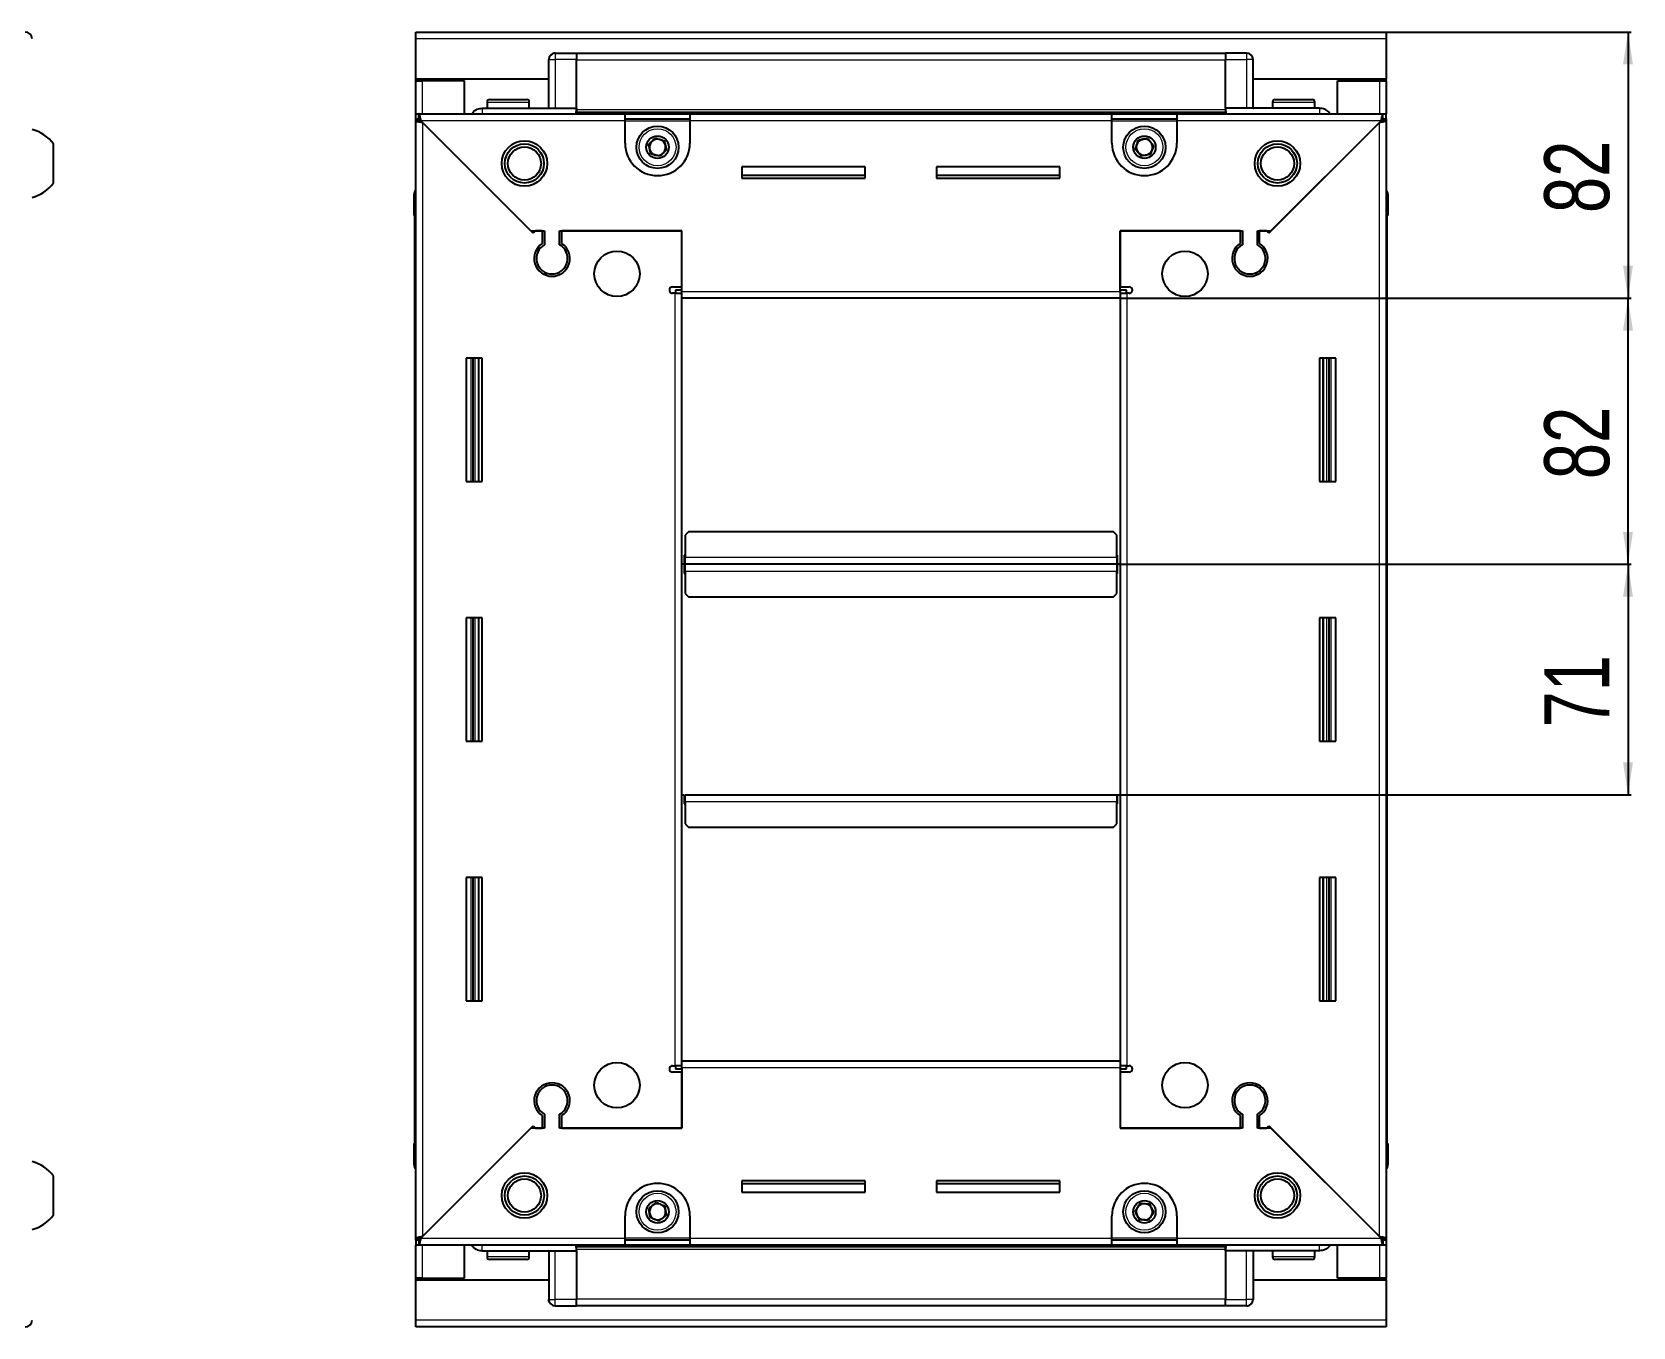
# Model space of a CAD drawing. Header units: millimetres. Extents: x 1004 to 4022, y -1520 to 1218.
# Drawn here: x 3528.7 to 4022, y 670.2 to 1069.2 of the extents above; entities that cross this region are included whole.
import ezdxf

# ---------------------------------------------------------------- set-up
doc = ezdxf.new("R2010")
doc.units = ezdxf.units.MM
doc.layers.add('FORMAT', color=7, linetype='Continuous')
doc.styles.add('SLDTEXTSTYLE0', font='TXT', dxfattribs={"width": 0.75})
doc.dimstyles.new('SLDDIMSTYLE0', dxfattribs={"dimtxt": 20, "dimasz": 10, "dimexe": 0, "dimexo": 0.0625, "dimgap": 5, "dimtad": 2, "dimdec": 1, "dimrnd": 1e-09, "dimzin": 12, "dimdsep": 46, "dimtxsty": 'SLDTEXTSTYLE0', "dimsah": 1, "dimcen": 0.09, "dimadec": 0, "dimazin": 3, "dimtfac": 1, "dimtofl": 0, "dimtmove": 0, "dimatfit": 3, "dimfxl": 0, "dimfrac": 2, "dimtolj": 1, "dimtzin": 12, "dimarcsym": 0})

# ---------------------------------------------------------------- blocks, each defined once
blk = doc.blocks.new('_D_5')
at = {"layer": 'FORMAT'}
for p, q in [((3945.97, 1069.18), (4021.46, 1069.18)), ((4020.46, 1069.18), (4020.46, 987.18)), ((3863.97, 987.18), (4021.46, 987.18))]:
    blk.add_line(p, q, dxfattribs=at)
for points in [[(4020.46, 1069.18), (4018.92, 1059.18), (4021.99, 1059.18)], [(4020.46, 987.18), (4021.99, 997.18), (4018.92, 997.18)]]:
    blk.add_solid(points, dxfattribs=at)
at = {"layer": 'FORMAT', "insert": (3994.67, 1013.41), "char_height": 20, "attachment_point": 1, "rotation": 90, "style": 'SLDTEXTSTYLE0'}
blk.add_mtext('82', dxfattribs=at)
blk = doc.blocks.new('_D_6')
at = {"layer": 'FORMAT'}
for p, q in [((3863.97, 987.18), (4021.46, 987.18)), ((4020.46, 905.18), (4020.46, 987.18)), ((3862.97, 905.18), (4021.46, 905.18))]:
    blk.add_line(p, q, dxfattribs=at)
for points in [[(4020.46, 987.18), (4018.92, 977.18), (4021.99, 977.18)], [(4020.46, 905.18), (4021.99, 915.18), (4018.92, 915.18)]]:
    blk.add_solid(points, dxfattribs=at)
at = {"layer": 'FORMAT', "insert": (3994.67, 931.41), "char_height": 20, "attachment_point": 1, "rotation": 90, "style": 'SLDTEXTSTYLE0'}
blk.add_mtext('82', dxfattribs=at)
blk = doc.blocks.new('_D_7')
at = {"layer": 'FORMAT'}
for p, q in [((3862.97, 905.18), (4021.46, 905.18)), ((4020.46, 905.18), (4020.46, 834.18)), ((3862.97, 834.18), (4021.46, 834.18))]:
    blk.add_line(p, q, dxfattribs=at)
for points in [[(4020.46, 905.18), (4018.92, 895.18), (4021.99, 895.18)], [(4020.46, 834.18), (4021.99, 844.18), (4018.92, 844.18)]]:
    blk.add_solid(points, dxfattribs=at)
at = {"layer": 'FORMAT', "insert": (3994.67, 854.91), "char_height": 20, "attachment_point": 1, "rotation": 90, "style": 'SLDTEXTSTYLE0'}
blk.add_mtext('71', dxfattribs=at)

msp = doc.modelspace()

# ---------------------------------------------------------------- linework, layer by layer
at = {"color": 7, "linetype": 'Continuous', "lineweight": 25}
for p, q in [((3646.96, 1067.08), (3646.96, 1069.18)), ((3646.96, 1069.18), (3945.96, 1069.18)), ((3646.96, 1054.68), (3646.96, 1067.08)), ((3945.96, 1069.18), (3945.96, 1067.08)), ((3945.96, 1067.08), (3945.96, 1054.68)), ((3687.96, 1045.68), (3687.96, 1060.68)), ((3688.63, 1062.18), (3688.63, 1062.18)), ((3689.96, 1062.68), (3696.46, 1062.68)), ((3689.96, 1062.68), (3696.46, 1062.68)), ((3696.46, 1062.68), (3696.45, 1062.68)), ((3696.46, 1062.68), (3696.46, 1062.68)), ((3696.46, 1062.68), (3696.46, 1060.68)), ((3896.46, 1062.53), (3696.46, 1062.53)), ((3696.46, 1045.68), (3696.46, 1060.68)), ((3896.46, 1062.68), (3896.46, 1062.68)), ((3902.96, 1062.68), (3896.46, 1062.68)), ((3902.96, 1062.68), (3896.46, 1062.68)), ((3896.46, 1062.68), (3896.46, 1060.68)), ((3896.46, 1045.68), (3896.46, 1060.68)), ((3904.96, 1060.68), (3904.96, 1060.68)), ((3904.96, 1045.68), (3904.96, 1060.68)), ((3687.96, 1054.68), (3646.96, 1054.68)), ((3646.96, 1054.18), (3646.96, 1054.68)), ((3646.96, 1043.93), (3646.96, 1054.18)), ((3646.96, 1054.18), (3649.06, 1054.18)), ((3648.46, 1054.18), (3648.46, 1054.68)), ((3661.96, 1054.18), (3649.06, 1054.18)), ((3661.96, 1043.93), (3661.96, 1054.18)), ((3945.96, 1054.68), (3904.96, 1054.68)), ((3930.96, 1043.93), (3930.96, 1054.18)), ((3930.96, 1054.18), (3943.86, 1054.18)), ((3943.86, 1054.18), (3945.96, 1054.18)), ((3944.46, 1054.18), (3944.46, 1054.68)), ((3945.96, 1054.18), (3945.96, 1054.68)), ((3945.96, 1054.18), (3945.96, 1043.93)), ((3668.96, 1047.58), (3668.96, 1045.68)), ((3669.76, 1048.38), (3681.16, 1048.38)), ((3681.96, 1045.68), (3681.96, 1047.58)), ((3910.96, 1047.58), (3910.96, 1045.68)), ((3911.76, 1048.38), (3923.16, 1048.38)), ((3923.96, 1045.68), (3923.96, 1047.58)), ((3646.96, 1042.43), (3646.96, 1043.93)), ((3646.96, 1043.93), (3647.96, 1043.93)), ((3646.96, 1041.93), (3646.96, 1042.43)), ((3646.96, 1042.43), (3647.96, 1042.43)), ((3646.96, 697.43), (3646.96, 1041.93)), ((3648.46, 1041.93), (3646.96, 1041.93)), ((3647.96, 1042.43), (3647.96, 1043.93)), ((3647.96, 1043.93), (3711.46, 1043.93)), ((3648.56, 1041.83), (3682.46, 1007.93)), ((3683.16, 1007.23), (3649.06, 1041.33)), ((3667.46, 1045.68), (3696.46, 1045.68)), ((3696.38, 1043.93), (3696.46, 1045.65)), ((3696.46, 1045.68), (3696.46, 1045.18)), ((3696.46, 1044.53), (3896.46, 1044.53)), ((3711.46, 1041.83), (3711.46, 1043.93)), ((3711.46, 1043.93), (3731.46, 1043.93)), ((3711.46, 1042.43), (3731.46, 1042.43)), ((3711.46, 1034.93), (3711.46, 1041.83)), ((3731.46, 1043.93), (3731.46, 1041.83)), ((3731.46, 1043.93), (3861.46, 1043.93)), ((3731.46, 1041.83), (3731.46, 1034.93)), ((3861.46, 1041.83), (3861.46, 1043.93)), ((3861.46, 1043.93), (3881.46, 1043.93)), ((3861.46, 1042.43), (3881.46, 1042.43)), ((3861.46, 1034.93), (3861.46, 1041.83)), ((3881.46, 1043.93), (3944.96, 1043.93)), ((3881.46, 1043.93), (3881.46, 1041.83)), ((3881.46, 1041.83), (3881.46, 1034.93)), ((3896.46, 1045.68), (3896.46, 1045.18)), ((3925.46, 1045.68), (3896.46, 1045.68)), ((3896.46, 1045.65), (3896.53, 1043.93)), ((3897.96, 1045.62), (3897.96, 1045.68)), ((3943.86, 1041.33), (3909.76, 1007.23)), ((3910.46, 1007.93), (3944.36, 1041.83)), ((3944.46, 1041.93), (3945.96, 1041.93)), ((3944.96, 1042.43), (3944.96, 1043.93)), ((3944.96, 1043.93), (3945.96, 1043.93)), ((3944.96, 1042.43), (3945.96, 1042.43)), ((3945.96, 1042.43), (3945.96, 1043.93)), ((3945.96, 1042.43), (3945.96, 1041.93)), ((3945.96, 1041.93), (3945.96, 697.43)), ((3535.34, 1022.68), (3535.34, 1034.68)), ((3785.46, 1027.68), (3747.46, 1027.68)), ((3747.46, 1027.68), (3747.46, 1024.18)), ((3785.46, 1024.18), (3785.46, 1027.68)), ((3845.46, 1027.68), (3807.46, 1027.68)), ((3807.46, 1027.68), (3807.46, 1024.18)), ((3845.46, 1024.18), (3845.46, 1027.68)), ((3785.46, 1024.93), (3747.46, 1024.93)), ((3747.46, 1024.18), (3785.46, 1024.18)), ((3845.46, 1024.93), (3807.46, 1024.93)), ((3807.46, 1024.18), (3845.46, 1024.18)), ((3646.45, 1019.18), (3646.45, 1012.68)), ((3646.46, 1012.68), (3646.46, 1019.18)), ((3945.96, 1020.51), (3945.96, 1020.51)), ((3946.46, 1019.18), (3946.46, 1012.68)), ((3946.46, 1012.68), (3946.46, 1019.18)), ((3646.45, 1012.68), (3646.46, 1012.68)), ((3646.96, 1012.68), (3646.46, 1012.68)), ((3646.61, 1012.68), (3646.61, 726.68)), ((3945.96, 1012.68), (3946.46, 1012.68)), ((3946.31, 726.68), (3946.31, 1012.68)), ((3946.46, 1012.68), (3946.46, 1012.68)), ((3946.46, 1012.68), (3946.46, 1012.68)), ((3682.46, 1007.93), (3686.66, 1007.93)), ((3683.86, 1007.93), (3683.16, 1007.23)), ((3685.96, 1007.93), (3683.86, 1007.93)), ((3685.96, 1007.93), (3685.96, 1004.04)), ((3686.66, 1007.93), (3686.66, 1003.65)), ((3691.26, 1007.93), (3728.96, 1007.93)), ((3691.26, 1003.65), (3691.26, 1007.93)), ((3691.96, 1004.04), (3691.96, 1007.93)), ((3728.96, 1007.93), (3691.96, 1007.93)), ((3728.96, 990.68), (3728.96, 1007.93)), ((3728.96, 989.28), (3728.96, 1007.93)), ((3863.96, 1007.93), (3863.96, 990.68)), ((3900.96, 1007.93), (3863.96, 1007.93)), ((3863.96, 1007.93), (3901.66, 1007.93)), ((3863.96, 989.28), (3863.96, 1007.93)), ((3900.96, 1007.93), (3900.96, 1004.04)), ((3901.66, 1007.93), (3901.66, 1003.65)), ((3906.26, 1007.93), (3910.46, 1007.93)), ((3906.26, 1003.65), (3906.26, 1007.93)), ((3909.06, 1007.93), (3906.96, 1007.93)), ((3906.96, 1004.04), (3906.96, 1007.93)), ((3909.76, 1007.23), (3909.06, 1007.93)), ((3686.96, 995.07), (3686.96, 994.31)), ((3905.96, 995.07), (3905.96, 994.31)), ((3726.11, 990.68), (3728.96, 990.68)), ((3726.86, 988.68), (3726.11, 988.68)), ((3726.86, 988.68), (3728.96, 988.68)), ((3728.96, 989.68), (3726.96, 989.68)), ((3726.96, 989.68), (3726.96, 988.68)), ((3728.96, 987.18), (3728.96, 989.28)), ((3728.96, 752.18), (3728.96, 987.18)), ((3863.96, 987.18), (3728.96, 987.18)), ((3863.96, 990.68), (3866.81, 990.68)), ((3865.96, 989.68), (3863.96, 989.68)), ((3863.96, 989.28), (3863.96, 987.18)), ((3863.96, 988.68), (3866.06, 988.68)), ((3863.96, 987.18), (3863.96, 752.18)), ((3865.96, 988.68), (3865.96, 989.68)), ((3866.81, 988.68), (3866.06, 988.68)), ((3667.46, 968.68), (3662.46, 968.68)), ((3662.46, 968.68), (3662.46, 930.68)), ((3664.61, 930.68), (3664.61, 968.68)), ((3666.4, 930.68), (3666.4, 968.68)), ((3666.43, 930.68), (3666.43, 968.68)), ((3667.46, 930.68), (3667.46, 968.68)), ((3925.46, 968.68), (3925.46, 930.68)), ((3930.46, 968.68), (3925.46, 968.68)), ((3926.48, 968.68), (3926.48, 930.68)), ((3926.51, 968.68), (3926.51, 930.68)), ((3928.31, 968.68), (3928.31, 930.68)), ((3930.46, 930.68), (3930.46, 968.68)), ((3662.46, 930.68), (3667.46, 930.68)), ((3925.46, 930.68), (3930.46, 930.68)), ((3730.96, 915.18), (3729.96, 914.18)), ((3729.96, 914.18), (3729.96, 907.28)), ((3861.96, 915.18), (3730.96, 915.18)), ((3862.96, 914.18), (3861.96, 915.18)), ((3862.96, 907.28), (3862.96, 914.18)), ((3729.96, 908.03), (3729.71, 908.03)), ((3729.71, 908.03), (3729.71, 905.18)), ((3863.21, 908.03), (3862.96, 908.03)), ((3863.21, 905.18), (3863.21, 908.03)), ((3729.71, 905.18), (3728.96, 905.18)), ((3729.71, 905.18), (3729.71, 902.33)), ((3729.96, 905.18), (3729.96, 907.28)), ((3729.96, 903.08), (3729.96, 905.18)), ((3862.96, 905.18), (3729.96, 905.18)), ((3729.96, 903.08), (3729.96, 896.18)), ((3862.96, 907.28), (3862.96, 905.18)), ((3862.96, 905.18), (3862.96, 903.08)), ((3862.96, 896.18), (3862.96, 903.08)), ((3863.21, 902.33), (3863.21, 905.18)), ((3863.96, 905.18), (3863.21, 905.18)), ((3729.71, 902.33), (3729.96, 902.33)), ((3862.96, 902.33), (3863.21, 902.33)), ((3729.96, 896.18), (3730.96, 895.18)), ((3730.96, 895.18), (3861.96, 895.18)), ((3861.96, 895.18), (3862.96, 896.18)), ((3667.46, 888.68), (3662.46, 888.68)), ((3662.46, 888.68), (3662.46, 850.68)), ((3664.61, 850.68), (3664.61, 888.68)), ((3666.4, 850.68), (3666.4, 888.68)), ((3666.43, 850.68), (3666.43, 888.68)), ((3667.46, 850.68), (3667.46, 888.68)), ((3925.46, 888.68), (3925.46, 850.68)), ((3930.46, 888.68), (3925.46, 888.68)), ((3926.48, 888.68), (3926.48, 850.68)), ((3926.51, 888.68), (3926.51, 850.68)), ((3928.31, 888.68), (3928.31, 850.68)), ((3930.46, 850.68), (3930.46, 888.68)), ((3662.46, 850.68), (3667.46, 850.68)), ((3925.46, 850.68), (3930.46, 850.68)), ((3728.96, 834.18), (3729.71, 834.18)), ((3729.71, 834.18), (3729.71, 831.33)), ((3729.96, 834.18), (3862.96, 834.18)), ((3729.96, 832.08), (3729.96, 834.18)), ((3862.96, 834.18), (3862.96, 832.08)), ((3863.21, 831.33), (3863.21, 834.18)), ((3863.21, 834.18), (3863.96, 834.18)), ((3729.71, 831.33), (3729.96, 831.33)), ((3729.96, 832.08), (3729.96, 825.18)), ((3862.96, 825.18), (3862.96, 832.08)), ((3862.96, 831.33), (3863.21, 831.33)), ((3729.96, 825.18), (3730.96, 824.18)), ((3730.96, 824.18), (3861.96, 824.18)), ((3861.96, 824.18), (3862.96, 825.18)), ((3667.46, 808.68), (3662.46, 808.68)), ((3662.46, 808.68), (3662.46, 770.68)), ((3664.61, 770.68), (3664.61, 808.68)), ((3666.4, 770.68), (3666.4, 808.68)), ((3666.43, 770.68), (3666.43, 808.68)), ((3667.46, 770.68), (3667.46, 808.68)), ((3925.46, 808.68), (3925.46, 770.68)), ((3930.46, 808.68), (3925.46, 808.68)), ((3926.48, 808.68), (3926.48, 770.68)), ((3926.51, 808.68), (3926.51, 770.68)), ((3928.31, 808.68), (3928.31, 770.68)), ((3930.46, 770.68), (3930.46, 808.68)), ((3662.46, 770.68), (3667.46, 770.68)), ((3925.46, 770.68), (3930.46, 770.68)), ((3726.11, 750.68), (3726.86, 750.68)), ((3728.96, 750.68), (3726.86, 750.68)), ((3726.96, 750.68), (3726.96, 749.68)), ((3728.96, 752.18), (3863.96, 752.18)), ((3728.96, 750.08), (3728.96, 752.18)), ((3728.96, 750.08), (3728.96, 731.43)), ((3863.96, 752.18), (3863.96, 750.08)), ((3866.06, 750.68), (3863.96, 750.68)), ((3863.96, 750.08), (3863.96, 731.43)), ((3865.96, 749.68), (3865.96, 750.68)), ((3866.06, 750.68), (3866.81, 750.68)), ((3686.96, 745.06), (3686.96, 744.3)), ((3728.96, 748.68), (3726.11, 748.68)), ((3726.96, 749.68), (3728.96, 749.68)), ((3728.96, 731.43), (3728.96, 748.68)), ((3863.96, 749.68), (3865.96, 749.68)), ((3863.96, 748.68), (3863.96, 731.43)), ((3866.81, 748.68), (3863.96, 748.68)), ((3905.96, 745.06), (3905.96, 744.3)), ((3685.96, 735.32), (3685.96, 731.43)), ((3686.66, 735.72), (3686.66, 731.43)), ((3691.26, 731.43), (3691.26, 735.72)), ((3691.96, 731.43), (3691.96, 735.32)), ((3900.96, 735.32), (3900.96, 731.43)), ((3901.66, 735.72), (3901.66, 731.43)), ((3906.26, 731.43), (3906.26, 735.72)), ((3906.96, 731.43), (3906.96, 735.32)), ((3682.46, 731.43), (3648.56, 697.53)), ((3649.06, 698.03), (3683.16, 732.13)), ((3686.66, 731.43), (3682.46, 731.43)), ((3683.16, 732.13), (3683.86, 731.43)), ((3683.86, 731.43), (3685.96, 731.43)), ((3728.96, 731.43), (3691.26, 731.43)), ((3691.96, 731.43), (3728.96, 731.43)), ((3863.96, 731.43), (3900.96, 731.43)), ((3901.66, 731.43), (3863.96, 731.43)), ((3910.46, 731.43), (3906.26, 731.43)), ((3906.96, 731.43), (3909.06, 731.43)), ((3909.06, 731.43), (3909.76, 732.13)), ((3909.76, 732.13), (3943.86, 698.03)), ((3944.36, 697.53), (3910.46, 731.43)), ((3646.45, 720.18), (3646.45, 726.68)), ((3646.45, 726.68), (3646.46, 726.68)), ((3646.46, 726.68), (3646.46, 726.68)), ((3646.46, 726.68), (3646.46, 720.18)), ((3646.95, 726.68), (3646.46, 726.68)), ((3945.96, 726.68), (3946.46, 726.68)), ((3946.46, 726.68), (3946.46, 726.68)), ((3946.46, 720.18), (3946.46, 726.68)), ((3946.46, 726.68), (3946.46, 720.18)), ((3535.34, 704.68), (3535.34, 716.68)), ((3646.95, 718.86), (3646.95, 718.86)), ((3785.46, 715.18), (3747.46, 715.18)), ((3747.46, 715.18), (3747.46, 711.68)), ((3747.46, 714.43), (3785.46, 714.43)), ((3747.46, 711.68), (3785.46, 711.68)), ((3785.46, 711.68), (3785.46, 715.18)), ((3845.46, 715.18), (3807.46, 715.18)), ((3807.46, 715.18), (3807.46, 711.68)), ((3807.46, 714.43), (3845.46, 714.43)), ((3807.46, 711.68), (3845.46, 711.68)), ((3845.46, 711.68), (3845.46, 715.18)), ((3711.46, 697.53), (3711.46, 704.43)), ((3731.46, 704.43), (3731.46, 697.53)), ((3861.46, 697.53), (3861.46, 704.43)), ((3881.46, 704.43), (3881.46, 697.53)), ((3646.96, 696.93), (3646.96, 697.43)), ((3648.46, 697.43), (3646.96, 697.43)), ((3646.96, 696.93), (3646.96, 695.43)), ((3647.96, 696.93), (3646.96, 696.93)), ((3647.96, 696.93), (3647.96, 695.43)), ((3711.46, 695.43), (3711.46, 697.53)), ((3731.46, 696.93), (3711.46, 696.93)), ((3731.46, 697.53), (3731.46, 695.43)), ((3861.46, 695.43), (3861.46, 697.53)), ((3881.46, 696.93), (3861.46, 696.93)), ((3881.46, 697.53), (3881.46, 695.43)), ((3944.46, 697.43), (3945.96, 697.43)), ((3944.96, 696.93), (3944.96, 695.43)), ((3945.96, 696.93), (3944.96, 696.93)), ((3945.96, 697.43), (3945.96, 696.93)), ((3945.96, 696.93), (3945.96, 695.43)), ((3646.96, 685.18), (3646.96, 695.43)), ((3647.96, 695.43), (3646.96, 695.43)), ((3711.46, 695.43), (3647.96, 695.43)), ((3661.96, 685.18), (3661.96, 695.43)), ((3667.46, 693.68), (3696.46, 693.68)), ((3668.96, 693.68), (3668.96, 691.78)), ((3673.53, 690.98), (3669.76, 690.98)), ((3681.16, 690.98), (3673.53, 690.98)), ((3681.96, 691.78), (3681.96, 693.68)), ((3687.96, 693.68), (3687.96, 678.68)), ((3694.96, 693.68), (3694.96, 693.75)), ((3694.96, 693.75), (3694.96, 693.68)), ((3696.46, 693.72), (3696.38, 695.43)), ((3896.46, 694.83), (3696.46, 694.83)), ((3696.46, 693.68), (3696.46, 694.18)), ((3696.46, 693.68), (3696.46, 678.68)), ((3731.46, 695.43), (3711.46, 695.43)), ((3861.46, 695.43), (3731.46, 695.43)), ((3881.46, 695.43), (3861.46, 695.43)), ((3944.96, 695.43), (3881.46, 695.43)), ((3896.53, 695.43), (3896.46, 693.72)), ((3896.46, 693.68), (3896.46, 694.18)), ((3925.46, 693.68), (3896.46, 693.68)), ((3896.46, 693.68), (3896.46, 678.68)), ((3904.96, 693.68), (3904.96, 678.68)), ((3910.96, 693.68), (3910.96, 691.78)), ((3918.75, 690.98), (3911.76, 690.98)), ((3923.16, 690.98), (3918.75, 690.98)), ((3923.96, 691.78), (3923.96, 693.68)), ((3930.96, 685.18), (3930.96, 695.43)), ((3945.96, 695.43), (3944.96, 695.43)), ((3945.96, 695.43), (3945.96, 685.18)), ((3649.06, 685.18), (3646.96, 685.18)), ((3646.96, 684.68), (3646.96, 685.18)), ((3646.96, 684.68), (3687.96, 684.68)), ((3646.96, 672.28), (3646.96, 684.68)), ((3648.46, 684.68), (3648.46, 685.18)), ((3649.06, 685.18), (3661.96, 685.18)), ((3904.96, 684.68), (3945.96, 684.68)), ((3943.86, 685.18), (3930.96, 685.18)), ((3945.96, 685.18), (3943.86, 685.18)), ((3944.46, 684.68), (3944.46, 685.18)), ((3945.96, 684.68), (3945.96, 685.18)), ((3945.96, 684.68), (3945.96, 672.28)), ((3687.96, 678.68), (3687.96, 678.68)), ((3689.96, 676.68), (3696.46, 676.68)), ((3689.96, 676.68), (3696.46, 676.68)), ((3696.46, 676.68), (3696.46, 678.68)), ((3696.46, 676.83), (3896.46, 676.83)), ((3696.46, 676.68), (3696.46, 676.68)), ((3896.46, 676.68), (3896.46, 678.68)), ((3902.96, 676.68), (3896.46, 676.68)), ((3896.46, 676.68), (3896.46, 676.68)), ((3896.46, 676.68), (3896.46, 676.68)), ((3902.96, 676.68), (3896.46, 676.68)), ((3904.28, 677.18), (3904.28, 677.18)), ((3646.96, 670.18), (3646.96, 672.28)), ((3945.96, 672.28), (3945.96, 670.18)), ((3945.96, 670.18), (3646.96, 670.18))]:
    msp.add_line(p, q, dxfattribs=at)
at = {"color": 8, "linetype": 'Continuous', "lineweight": 18}
for p, q in [((3945.96, 1067.08), (3646.96, 1067.08)), ((3687.96, 1060.68), (3689.96, 1060.68)), ((3689.96, 1062.68), (3689.96, 1060.68)), ((3689.96, 1060.68), (3689.96, 1045.68)), ((3696.46, 1060.68), (3689.96, 1060.68)), ((3896.46, 1060.53), (3696.46, 1060.53)), ((3896.46, 1060.68), (3902.96, 1060.68)), ((3902.96, 1062.68), (3902.96, 1060.68)), ((3904.96, 1060.68), (3902.96, 1060.68)), ((3902.96, 1060.68), (3902.96, 1045.68)), ((3649.06, 1054.18), (3649.06, 1054.68)), ((3649.06, 1043.93), (3649.06, 1054.18)), ((3943.86, 1054.68), (3943.86, 1054.18)), ((3943.86, 1054.18), (3943.86, 1043.93)), ((3668.96, 1047.58), (3681.96, 1047.58)), ((3910.96, 1047.58), (3923.96, 1047.58)), ((3711.46, 1041.83), (3648.56, 1041.83)), ((3649.06, 1041.33), (3649.06, 698.03)), ((3896.46, 1045.18), (3696.46, 1045.18)), ((3896.46, 1043.95), (3696.46, 1043.95)), ((3711.46, 1041.83), (3731.46, 1041.83)), ((3861.46, 1041.83), (3731.46, 1041.83)), ((3861.46, 1041.83), (3881.46, 1041.83)), ((3944.36, 1041.83), (3881.46, 1041.83)), ((3943.86, 698.03), (3943.86, 1041.33)), ((3646.96, 1019.18), (3646.46, 1019.18)), ((3945.96, 1019.18), (3946.46, 1019.18)), ((3726.86, 750.68), (3726.86, 988.68)), ((3728.96, 989.28), (3863.96, 989.28)), ((3866.06, 988.68), (3866.06, 750.68)), ((3663.96, 968.68), (3663.96, 930.68)), ((3665.19, 968.68), (3665.19, 930.68)), ((3927.72, 930.68), (3927.72, 968.68)), ((3928.96, 930.68), (3928.96, 968.68)), ((3862.96, 907.28), (3729.96, 907.28)), ((3729.96, 903.08), (3862.96, 903.08)), ((3663.96, 888.68), (3663.96, 850.68)), ((3665.19, 888.68), (3665.19, 850.68)), ((3927.72, 850.68), (3927.72, 888.68)), ((3928.96, 850.68), (3928.96, 888.68)), ((3729.96, 832.08), (3862.96, 832.08)), ((3663.96, 808.68), (3663.96, 770.68)), ((3665.19, 808.68), (3665.19, 770.68)), ((3927.72, 770.68), (3927.72, 808.68)), ((3928.96, 770.68), (3928.96, 808.68)), ((3863.96, 750.08), (3728.96, 750.08)), ((3646.96, 720.18), (3646.46, 720.18)), ((3945.96, 720.18), (3946.46, 720.18)), ((3648.56, 697.53), (3711.46, 697.53)), ((3731.46, 697.53), (3711.46, 697.53)), ((3731.46, 697.53), (3861.46, 697.53)), ((3881.46, 697.53), (3861.46, 697.53)), ((3881.46, 697.53), (3944.36, 697.53)), ((3649.06, 685.18), (3649.06, 695.43)), ((3673.26, 691.78), (3668.96, 691.78)), ((3681.96, 691.78), (3673.26, 691.78)), ((3689.96, 678.68), (3689.96, 693.68)), ((3696.46, 695.42), (3896.46, 695.42)), ((3696.46, 694.18), (3896.46, 694.18)), ((3902.96, 678.68), (3902.96, 693.68)), ((3918.93, 691.78), (3910.96, 691.78)), ((3923.96, 691.78), (3918.93, 691.78)), ((3943.86, 695.43), (3943.86, 685.18)), ((3649.06, 684.68), (3649.06, 685.18)), ((3943.86, 685.18), (3943.86, 684.68)), ((3687.96, 678.68), (3689.96, 678.68)), ((3689.96, 676.68), (3689.96, 678.68)), ((3696.46, 678.68), (3689.96, 678.68)), ((3696.46, 678.83), (3896.46, 678.83)), ((3896.46, 678.68), (3902.96, 678.68)), ((3904.96, 678.68), (3902.96, 678.68)), ((3902.96, 676.68), (3902.96, 678.68)), ((3945.96, 672.28), (3646.96, 672.28))]:
    msp.add_line(p, q, dxfattribs=at)
at = {"color": 7, "linetype": 'Continuous', "lineweight": 25, "flags": 128}
msp.add_lwpolyline([(3688.1, 677.93), (3687.99, 678.29), (3687.96, 678.68)], dxfattribs=at)
at = {"color": 7, "linetype": 'Continuous', "lineweight": 25}
for centre, radius in [((3721.46, 1033.68), 6.5), ((3721.46, 1033.68), 3.46), ((3871.46, 1033.68), 6.5), ((3871.46, 1033.68), 3.46), ((3680.46, 1028.68), 7), ((3680.46, 1028.68), 6.02), ((3680.46, 1028.68), 5.1), ((3912.46, 1028.68), 7), ((3912.46, 1028.68), 6.02), ((3912.46, 1028.68), 5.1), ((3708.96, 994.68), 7), ((3883.96, 994.68), 7), ((3708.96, 744.68), 7), ((3883.96, 744.68), 7), ((3680.46, 710.68), 7), ((3680.46, 710.68), 6.03), ((3680.46, 710.68), 5.1), ((3912.46, 710.68), 7), ((3912.46, 710.68), 6.03), ((3912.46, 710.68), 5.1), ((3721.46, 705.68), 6.5), ((3871.46, 705.68), 6.5), ((3721.46, 705.68), 3.46), ((3871.46, 705.68), 3.46)]:
    msp.add_circle(centre, radius, dxfattribs=at)
at = {"color": 8, "linetype": 'Continuous', "lineweight": 18}
for centre in [(3721.46, 1033.68), (3871.46, 1033.68), (3721.46, 705.68), (3871.46, 705.68)]:
    msp.add_circle(centre, 5.7, dxfattribs=at)
at = {"color": 7, "linetype": 'Continuous', "lineweight": 25}
for centre, radius, start, end in [((3526.64, 1067.08), 2.1, 0, 90), ((3689.96, 1060.68), 2, 90, 180), ((3689.96, 1060.68), 2, 123.942, 131.4096), ((3689.96, 1060.68), 2, 90, 108.58), ((3902.96, 1060.68), 2, 0, 90), ((3669.76, 1047.58), 0.8, 90, 180), ((3681.16, 1047.58), 0.8, 0, 90), ((3687.76, 1045.88), 0.2, 270, 0), ((3905.16, 1045.88), 0.2, 180, 270), ((3911.76, 1047.58), 0.8, 90, 180), ((3923.16, 1047.58), 0.8, 0, 90), ((3525.72, 1027.66), 11.91, 36.1266, 75.2996), ((3721.46, 1033.68), 2.5, 74.0156, 134.0156), ((3721.46, 1033.68), 2.5, 14.0156, 74.0156), ((3871.46, 1033.68), 2.5, 100.1116, 160.1116), ((3871.46, 1033.68), 2.5, 40.1116, 100.1116), ((3721.46, 1034.93), 10, 180, 270), ((3721.46, 1033.68), 2.5, 134.0156, 194.0156), ((3721.46, 1033.68), 2.5, 194.0156, 254.0156), ((3721.46, 1033.68), 2.5, 254.0156, 314.0156), ((3721.46, 1034.93), 10, 270, 0), ((3721.46, 1033.68), 2.5, 314.0156, 14.0156), ((3871.46, 1034.93), 10, 180, 270), ((3871.46, 1033.68), 2.5, 160.1116, 220.1116), ((3871.46, 1033.68), 2.5, 220.1116, 280.1116), ((3871.46, 1034.93), 10, 270, 0), ((3871.46, 1033.68), 2.5, 280.1116, 340.1116), ((3871.46, 1033.68), 2.5, 340.1116, 40.1116), ((3525.72, 1029.71), 11.91, 284.7004, 323.8734), ((3648.45, 1019.18), 2, 138.5749, 180), ((3648.46, 1019.18), 2, 138.5904, 180), ((3944.46, 1019.18), 2, 0, 41.3942), ((3688.96, 999.43), 5.5, 123.0557, 56.9443), ((3688.96, 999.43), 4.8, 118.631, 61.369), ((3903.96, 999.43), 5.5, 123.0557, 56.9443), ((3903.96, 999.43), 4.8, 118.631, 61.369), ((3726.11, 989.68), 1, 90, 270), ((3866.81, 989.68), 1, 270, 90), ((3726.11, 749.68), 1, 90, 270), ((3866.81, 749.68), 1, 270, 90), ((3688.96, 739.93), 5.5, 303.0557, 236.9443), ((3903.96, 739.93), 5.5, 303.0557, 236.9443), ((3688.96, 739.93), 4.8, 298.631, 241.369), ((3903.96, 739.93), 4.8, 298.631, 241.369), ((3525.72, 709.66), 11.91, 36.1266, 75.2996), ((3648.45, 720.18), 2, 180, 199.5667), ((3648.46, 720.18), 2, 180, 221.3942), ((3944.46, 720.18), 2, 318.5904, 0), ((3648.45, 720.18), 2, 213.7845, 221.4096), ((3721.46, 704.43), 10, 90, 180), ((3721.46, 704.43), 10, 0, 90), ((3871.46, 704.43), 10, 90, 180), ((3871.46, 704.43), 10, 0, 90), ((3721.46, 705.68), 2.5, 127.474, 187.474), ((3721.46, 705.68), 2.5, 187.474, 247.474), ((3721.46, 705.68), 2.5, 67.474, 127.474), ((3721.46, 705.68), 2.5, 7.474, 67.474), ((3721.46, 705.68), 2.5, 307.474, 7.474), ((3871.46, 705.68), 2.5, 147.0424, 207.0424), ((3871.46, 705.68), 2.5, 87.0424, 147.0424), ((3871.46, 705.68), 2.5, 27.0424, 87.0424), ((3871.46, 705.68), 2.5, 327.0424, 27.0424), ((3525.72, 711.71), 11.91, 284.7004, 323.8734), ((3721.46, 705.68), 2.5, 247.474, 307.474), ((3871.46, 705.68), 2.5, 207.0424, 267.0424), ((3871.46, 705.68), 2.5, 267.0424, 327.0424), ((3669.76, 691.78), 0.8, 180, 270), ((3681.16, 691.78), 0.8, 270, 360), ((3687.76, 693.48), 0.2, 0, 90), ((3905.16, 693.48), 0.2, 90, 180), ((3911.76, 691.78), 0.8, 180, 270), ((3923.16, 691.78), 0.8, 270, 0), ((3689.96, 678.68), 2, 180, 270), ((3902.96, 678.68), 2, 270, 0), ((3902.96, 678.68), 2, 270, 288.58), ((3902.96, 678.68), 2, 303.942, 311.4096), ((3526.64, 672.28), 2.1, 270, 0)]:
    msp.add_arc(centre, radius, start, end, dxfattribs=at)
for points, knots in [([(3646.96, 1041.93), (3646.98, 1041.89), (3647.03, 1041.8), (3647.43, 1041.66), (3647.98, 1041.53), (3648.56, 1041.42), (3648.93, 1041.36), (3649.06, 1041.33)], [0, 0, 0, 0, 0.230255, 0.448522, 0.666786, 0.88505, 1, 1, 1, 1]), ([(3648.56, 1041.83), (3648.51, 1042.09), (3648.42, 1042.58), (3648.29, 1043.22), (3648.15, 1043.69), (3648.04, 1043.91), (3647.98, 1043.93), (3647.96, 1043.93)], [0, 0, 0, 0, 0.230255, 0.448522, 0.666786, 0.88505, 1, 1, 1, 1]), ([(3664.24, 1043.93), (3664.36, 1044.13), (3664.75, 1044.78), (3665.9, 1045.49), (3666.94, 1045.62), (3667.46, 1045.68)], [0, 0, 0, 0, 0.18225, 0.591125, 1, 1, 1, 1]), ([(3696.46, 1045.68), (3696.46, 1045.65), (3696.46, 1045.57), (3696.46, 1044.95), (3696.46, 1044.39), (3696.46, 1044.02), (3696.46, 1044.01)], [0, 0, 0, 0, 0.330266, 0.660532, 0.990799, 1, 1, 1, 1]), ([(3896.46, 1045.68), (3896.46, 1045.65), (3896.46, 1045.57), (3896.46, 1044.95), (3896.46, 1044.37), (3896.46, 1043.97), (3896.46, 1043.93)], [0, 0, 0, 0, 0.32291, 0.645819, 0.968729, 1, 1, 1, 1]), ([(3928.67, 1043.93), (3928.55, 1044.13), (3928.16, 1044.78), (3927.01, 1045.49), (3925.97, 1045.62), (3925.46, 1045.68)], [0, 0, 0, 0, 0.18225, 0.591125, 1, 1, 1, 1]), ([(3943.86, 1041.33), (3944.11, 1041.38), (3944.6, 1041.47), (3945.24, 1041.6), (3945.71, 1041.73), (3945.93, 1041.84), (3945.95, 1041.91), (3945.96, 1041.93)], [0, 0, 0, 0, 0.230255, 0.448522, 0.666786, 0.88505, 1, 1, 1, 1]), ([(3944.96, 1043.93), (3944.91, 1043.91), (3944.82, 1043.85), (3944.69, 1043.46), (3944.55, 1042.9), (3944.44, 1042.32), (3944.38, 1041.96), (3944.36, 1041.83)], [0, 0, 0, 0, 0.230255, 0.448522, 0.666786, 0.88505, 1, 1, 1, 1]), ([(3718.68, 1034.48), (3719.05, 1034.84), (3719.74, 1035.51), (3720.43, 1036.17), (3720.76, 1036.48)], [0, 0, 0, 0, 0.534686, 1, 1, 1, 1]), ([(3720.76, 1036.48), (3721.25, 1036.34), (3722.18, 1036.08), (3723.1, 1035.81), (3723.53, 1035.69)], [0, 0, 0, 0, 0.534686, 1, 1, 1, 1]), ([(3868.61, 1033.18), (3868.66, 1033.29), (3868.86, 1033.86), (3869.2, 1034.79), (3869.48, 1035.57), (3869.6, 1035.89)], [0, 0, 0, 0, 0.133125, 0.637099, 1, 1, 1, 1]), ([(3869.6, 1035.89), (3870.1, 1035.98), (3871.05, 1036.15), (3872, 1036.32), (3872.44, 1036.4)], [0, 0, 0, 0, 0.534686, 1, 1, 1, 1]), ([(3872.44, 1036.4), (3872.77, 1036), (3873.39, 1035.27), (3874.01, 1034.53), (3874.3, 1034.19)], [0, 0, 0, 0, 0.534686, 1, 1, 1, 1]), ([(3719.38, 1031.68), (3719.3, 1032.01), (3719.1, 1032.81), (3718.86, 1033.78), (3718.71, 1034.36), (3718.68, 1034.48)], [0, 0, 0, 0, 0.362901, 0.866875, 1, 1, 1, 1]), ([(3722.15, 1030.88), (3721.66, 1031.02), (3720.73, 1031.29), (3719.81, 1031.55), (3719.38, 1031.68)], [0, 0, 0, 0, 0.5346859, 1, 1, 1, 1]), ([(3724.23, 1032.89), (3723.86, 1032.53), (3723.17, 1031.86), (3722.48, 1031.19), (3722.15, 1030.88)], [0, 0, 0, 0, 0.534686, 1, 1, 1, 1]), ([(3723.53, 1035.69), (3723.56, 1035.57), (3723.71, 1034.99), (3723.95, 1034.02), (3724.15, 1033.22), (3724.23, 1032.89)], [0, 0, 0, 0, 0.133125, 0.637099, 1, 1, 1, 1]), ([(3870.47, 1030.97), (3870.14, 1031.36), (3869.52, 1032.1), (3868.9, 1032.83), (3868.61, 1033.18)], [0, 0, 0, 0, 0.534686, 1, 1, 1, 1]), ([(3873.31, 1031.48), (3872.81, 1031.38), (3871.86, 1031.22), (3870.91, 1031.05), (3870.47, 1030.97)], [0, 0, 0, 0, 0.534686, 1, 1, 1, 1]), ([(3874.3, 1034.19), (3874.18, 1033.87), (3873.9, 1033.09), (3873.56, 1032.16), (3873.36, 1031.59), (3873.31, 1031.48)], [0, 0, 0, 0, 0.362901, 0.866875, 1, 1, 1, 1]), ([(3718.79, 706.79), (3718.89, 706.86), (3719.36, 707.23), (3720.15, 707.83), (3720.81, 708.34), (3721.08, 708.55)], [0, 0, 0, 0, 0.133125, 0.637099, 1, 1, 1, 1]), ([(3719.16, 703.93), (3719.1, 704.44), (3718.97, 705.39), (3718.85, 706.35), (3718.79, 706.79)], [0, 0, 0, 0, 0.534686, 1, 1, 1, 1]), ([(3721.08, 708.55), (3721.56, 708.35), (3722.45, 707.98), (3723.33, 707.61), (3723.75, 707.44)], [0, 0, 0, 0, 0.534686, 1, 1, 1, 1]), ([(3723.75, 707.44), (3723.81, 706.93), (3723.94, 705.97), (3724.06, 705.02), (3724.12, 704.58)], [0, 0, 0, 0, 0.534686, 1, 1, 1, 1]), ([(3868.57, 705.83), (3868.85, 706.26), (3869.38, 707.07), (3869.9, 707.88), (3870.14, 708.25)], [0, 0, 0, 0, 0.5346859, 1, 1, 1, 1]), ([(3869.88, 703.26), (3869.65, 703.72), (3869.21, 704.58), (3868.78, 705.43), (3868.57, 705.83)], [0, 0, 0, 0, 0.5346859, 1, 1, 1, 1]), ([(3870.14, 708.25), (3870.27, 708.25), (3870.87, 708.22), (3871.86, 708.17), (3872.68, 708.12), (3873.03, 708.11)], [0, 0, 0, 0, 0.133125, 0.637099, 1, 1, 1, 1]), ([(3874.34, 705.53), (3874.06, 705.1), (3873.53, 704.29), (3873.01, 703.49), (3872.77, 703.11)], [0, 0, 0, 0, 0.534686, 1, 1, 1, 1]), ([(3873.03, 708.11), (3873.26, 707.65), (3873.7, 706.79), (3874.13, 705.93), (3874.34, 705.53)], [0, 0, 0, 0, 0.5346859, 1, 1, 1, 1]), ([(3721.83, 702.82), (3721.35, 703.02), (3720.46, 703.39), (3719.58, 703.76), (3719.16, 703.93)], [0, 0, 0, 0, 0.5346859, 1, 1, 1, 1]), ([(3724.12, 704.58), (3723.85, 704.37), (3723.19, 703.87), (3722.4, 703.26), (3721.93, 702.9), (3721.83, 702.82)], [0, 0, 0, 0, 0.362901, 0.866875, 1, 1, 1, 1]), ([(3872.77, 703.11), (3872.42, 703.13), (3871.6, 703.17), (3870.61, 703.22), (3870.01, 703.25), (3869.88, 703.26)], [0, 0, 0, 0, 0.362901, 0.866875, 1, 1, 1, 1]), ([(3649.06, 698.03), (3648.8, 697.99), (3648.31, 697.9), (3647.67, 697.76), (3647.2, 697.63), (3646.98, 697.52), (3646.96, 697.46), (3646.96, 697.43)], [0, 0, 0, 0, 0.2302553, 0.4485219, 0.6667858, 0.8850496, 1, 1, 1, 1]), ([(3647.96, 695.43), (3648, 695.46), (3648.09, 695.51), (3648.22, 695.9), (3648.36, 696.46), (3648.47, 697.04), (3648.53, 697.41), (3648.56, 697.53)], [0, 0, 0, 0, 0.230255, 0.448522, 0.666786, 0.88505, 1, 1, 1, 1]), ([(3945.96, 697.43), (3945.93, 697.48), (3945.88, 697.57), (3945.48, 697.7), (3944.93, 697.83), (3944.35, 697.94), (3943.98, 698.01), (3943.86, 698.03)], [0, 0, 0, 0, 0.230255, 0.448522, 0.666786, 0.88505, 1, 1, 1, 1]), ([(3944.36, 697.53), (3944.4, 697.28), (3944.49, 696.79), (3944.62, 696.14), (3944.76, 695.68), (3944.87, 695.46), (3944.93, 695.44), (3944.96, 695.43)], [0, 0, 0, 0, 0.230255, 0.448522, 0.666786, 0.88505, 1, 1, 1, 1]), ([(3664.24, 695.43), (3664.36, 695.23), (3664.75, 694.58), (3665.9, 693.87), (3666.94, 693.75), (3667.46, 693.68)], [0, 0, 0, 0, 0.18225, 0.591125, 1, 1, 1, 1]), ([(3696.46, 693.68), (3696.46, 693.72), (3696.46, 693.8), (3696.46, 694.41), (3696.46, 694.99), (3696.46, 695.39), (3696.46, 695.42)], [0, 0, 0, 0, 0.324279, 0.648558, 0.972836, 1, 1, 1, 1]), ([(3896.46, 693.68), (3896.46, 693.72), (3896.46, 693.8), (3896.46, 694.41), (3896.46, 694.99), (3896.46, 695.39), (3896.46, 695.42)], [0, 0, 0, 0, 0.324279, 0.648558, 0.972836, 1, 1, 1, 1]), ([(3928.67, 695.43), (3928.55, 695.23), (3928.16, 694.58), (3927.01, 693.87), (3925.97, 693.75), (3925.46, 693.68)], [0, 0, 0, 0, 0.18225, 0.591125, 1, 1, 1, 1])]:
    msp.add_open_spline(points, degree=3, knots=knots, dxfattribs=at)
for points in [[(3648.56, 1041.83), (3648.51, 1041.91), (3648.41, 1042.07), (3648.26, 1042.27), (3648.11, 1042.41), (3648.01, 1042.42), (3647.96, 1042.43)], [(3648.46, 1041.93), (3648.46, 1041.88), (3648.48, 1041.78), (3648.62, 1041.63), (3648.82, 1041.48), (3648.98, 1041.38), (3649.06, 1041.33)], [(3943.86, 1041.33), (3943.93, 1041.38), (3944.09, 1041.48), (3944.29, 1041.63), (3944.43, 1041.78), (3944.45, 1041.88), (3944.46, 1041.93)], [(3944.96, 1042.43), (3944.91, 1042.42), (3944.81, 1042.41), (3944.66, 1042.27), (3944.51, 1042.07), (3944.41, 1041.91), (3944.36, 1041.83)], [(3647.96, 696.93), (3648.01, 696.94), (3648.11, 696.96), (3648.26, 697.1), (3648.41, 697.3), (3648.51, 697.45), (3648.56, 697.53)], [(3649.06, 698.03), (3648.98, 697.98), (3648.82, 697.88), (3648.62, 697.73), (3648.48, 697.58), (3648.46, 697.48), (3648.46, 697.43)], [(3944.46, 697.43), (3944.45, 697.48), (3944.43, 697.58), (3944.29, 697.73), (3944.09, 697.88), (3943.93, 697.98), (3943.86, 698.03)], [(3944.36, 697.53), (3944.41, 697.45), (3944.51, 697.3), (3944.66, 697.1), (3944.81, 696.96), (3944.91, 696.94), (3944.96, 696.93)]]:
    msp.add_open_spline(points, degree=3, dxfattribs=at)
at = {"color": 8, "linetype": 'Continuous', "lineweight": 18}
for points, knots in [([(3667.46, 1045.68), (3667.46, 1045.64), (3667.46, 1045.56), (3667.46, 1045.13), (3667.46, 1044.67), (3667.46, 1044.26), (3667.46, 1043.99), (3667.46, 1043.93)], [0, 0, 0, 0, 0.359753, 0.553414, 0.751185, 0.948956, 1, 1, 1, 1]), ([(3925.46, 1045.68), (3925.46, 1045.64), (3925.46, 1045.56), (3925.46, 1045.13), (3925.46, 1044.67), (3925.46, 1044.26), (3925.46, 1043.99), (3925.46, 1043.93)], [0, 0, 0, 0, 0.359753, 0.553414, 0.751185, 0.948956, 1, 1, 1, 1]), ([(3667.46, 693.68), (3667.46, 693.73), (3667.46, 693.8), (3667.46, 694.24), (3667.46, 694.69), (3667.46, 695.11), (3667.46, 695.38), (3667.46, 695.43)], [0, 0, 0, 0, 0.359753, 0.553414, 0.751185, 0.948956, 1, 1, 1, 1]), ([(3925.46, 693.68), (3925.46, 693.73), (3925.46, 693.8), (3925.46, 694.24), (3925.46, 694.69), (3925.46, 695.11), (3925.46, 695.38), (3925.46, 695.43)], [0, 0, 0, 0, 0.3597529, 0.5534142, 0.7511852, 0.9489563, 1, 1, 1, 1])]:
    msp.add_open_spline(points, degree=3, knots=knots, dxfattribs=at)

# ---------------------------------------------------------------- dimensions: what is measured, and where the dimension line sits
at = {"layer": 'FORMAT'}
for base, p1, p2, picture, middle in [((4020.46, 987.18), (3945.96, 1069.18), (3863.96, 987.18), '_D_5', (4020.46, 1028.18)), ((4020.46, 987.18), (3862.96, 905.18), (3863.96, 987.18), '_D_6', (4020.46, 946.18)), ((4020.46, 834.18), (3862.96, 905.18), (3862.96, 834.18), '_D_7', (4020.46, 869.68))]:
    dim = msp.add_linear_dim(base=base, p1=p1, p2=p2, angle=90, dimstyle='SLDDIMSTYLE0', dxfattribs=at)
    dim.commit()
    dim.dimension.update_dxf_attribs({"geometry": picture, "text_midpoint": middle, "dimtype": 160})

doc.saveas('drawing.dxf')
